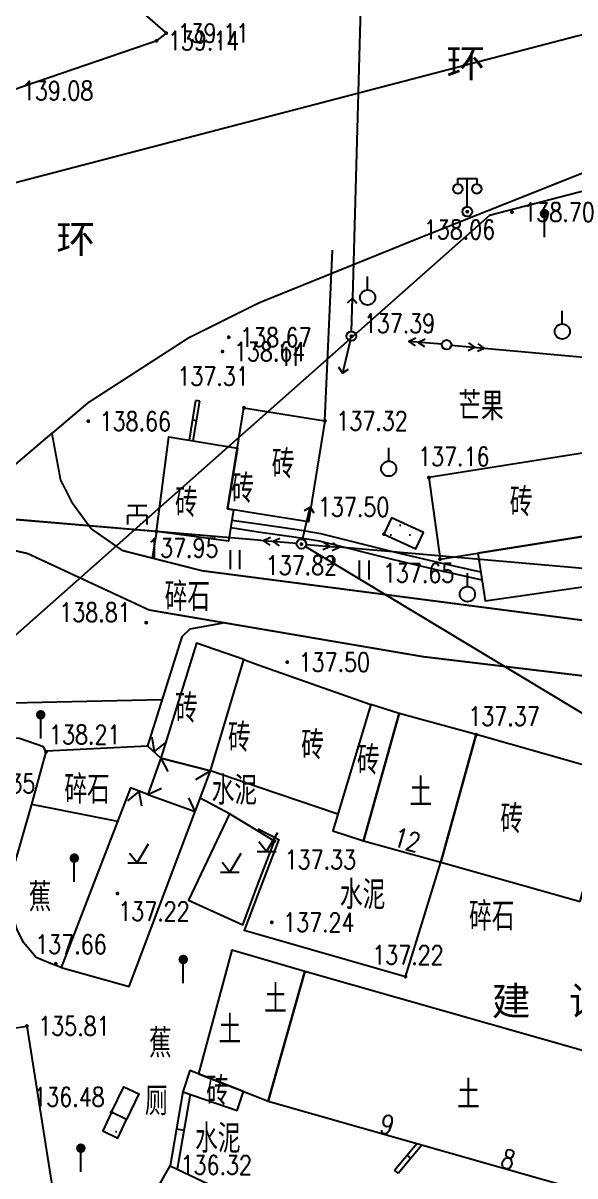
# Model space of a CAD drawing. Extents: x 529262 to 576451, y 2694391 to 2717535.
# Drawn here: x 563852.6 to 563881.7, y 2711374.7 to 2711435.6 of the extents above; entities that cross this region are included whole.
import ezdxf
from ezdxf.enums import TextEntityAlignment as Align
from ezdxf.xclip import XClip

# ---------------------------------------------------------------- set-up
doc = ezdxf.new("R2010")
doc.units = 0
doc.header["$XCLIPFRAME"] = 0
doc.linetypes.add('X2', pattern=[10, 8, -2])
for name, color, linetype in [('DLDW', 8, 'Continuous'), ('DLSS', 4, 'Continuous'), ('DMTZ', 8, 'Continuous'), ('GCD', 8, 'Continuous'), ('GXYZ', 8, 'Continuous'), ('JMD', 8, 'Continuous'), ('PP-COM', 7, 'Continuous'), ('RD-中线', 40, 'Continuous'), ('RD-红线', 7, 'Continuous'), ('ZBTZ', 8, 'Continuous'), ('ZJ', 7, 'Continuous')]:
    doc.layers.add(name, color=color, linetype=linetype)
doc.layers.add('SXSS', color=5, linetype='Continuous', lineweight=0)
doc.styles.add('HZ', font='rs.shx', dxfattribs={"width": 0.8, "bigfont": 'hztxt.shx'})
doc.styles.add('等线体', font='simhei.ttf')
doc.linetypes.add('10421', pattern='A,2,[150,AAA.SHX,S=0.5,R=0,X=0,Y=0.5],1e-11', length=2)
doc.linetypes.add('10422', pattern='A,0.75,[150,AAA.SHX,S=0.5,R=0,X=0,Y=0.5],1.5,[177,AAA.SHX,S=1,R=0,X=0,Y=0.4],0.75', length=3)
doc.linetypes.add('1161', pattern='A,0,[149,AAA.SHX,S=0.15,R=0,X=0,Y=0],-1.6', length=1.6)
doc.linetypes.add('445', pattern='A,8,-0.5,[147,AAA.SHX,S=1,R=0,X=0,Y=0],-1.5', length=10)
pattern_1 = [(0, (114.99765, 2.56804), (0.5, 0.5), [0, -1]), (0, (115.49765, 3.06804), (0.5, 0.5), [0, -1])]

# ---------------------------------------------------------------- blocks, each defined once
blk = doc.blocks.new('A$C19FD0107')
at = {"layer": 'RD-中线', "color": 8, "linetype": 'Continuous', "flags": 128}
blk.add_lwpolyline([(-6861.027, 17001.718), (-7060.418, 17045.406, 0.117908), (-7116.226, 17044.265), (-7165.183, 17031.493)], format="xyb", dxfattribs=at)
at = {"layer": 'RD-红线', "color": 8, "linetype": 'Continuous', "flags": 128}
blk.add_lwpolyline([(-6862.739, 16993.903), (-7062.124, 17037.591, 0.117895), (-7114.206, 17036.524), (-7120.778, 17034.81)], format="xyb", dxfattribs=at)
at = {"layer": 'RD-红线', "color": 8, "linetype": 'Continuous'}
blk.add_lwpolyline([(-7120.778, 17034.81), (-7174.942, 16986.91, 0.238845)], format="xyb", dxfattribs=at)
blk = doc.blocks.new('gc123')
at = {"color": 8}
for p, q in [((0, 0), (1.2, 2)), ((-1, 0), (1, 0)), ((0, 0), (-0.8, 1))]:
    blk.add_line(p, q, dxfattribs=at)
blk = doc.blocks.new('GC200')
at = {"linetype": 'Continuous', "const_width": 0.2, "flags": 128}
blk.add_lwpolyline([(-0.1, 0, 1), (0.1, 0, 1)], format="xyb", close=True, dxfattribs=at)
blk = doc.blocks.new('gc018')
for p, q in [((-1, 1), (1, 1)), ((-1, 0), (1, 0)), ((-1, -1), (-1, 0)), ((0, 0), (0, 1)), ((1, 0), (1, -1))]:
    blk.add_line(p, q)
blk = doc.blocks.new('gc037')
for p, q in [((0, 0), (-1.39, 0.8)), ((-1.39, -0.8), (0, 0))]:
    blk.add_line(p, q)
blk = doc.blocks.new('gc165')
at = {"color": 8}
blk.add_line((0, 0), (0, 2), dxfattribs=at)
at = {"color": 8, "const_width": 0.5}
blk.add_lwpolyline([(-0.25, 2.5, 1), (0.25, 2.5, 1)], format="xyb", close=True, dxfattribs=at)
blk = doc.blocks.new('gc097')
at = {"color": 8}
for p, q in [((-1, 2.9), (-1, 3.5)), ((-1, 3.5), (1, 3.5)), ((0, 0.5), (0, 3.5)), ((1, 3.5), (1, 2.9))]:
    blk.add_line(p, q, dxfattribs=at)
for centre in [(-1, 2.4), (1, 2.4), (0, 0)]:
    blk.add_circle(centre, 0.5, dxfattribs=at)
blk = doc.blocks.new('gc013b')
at = {"linetype": 'Continuous'}
blk.add_line((0.5, 0), (4, 0), dxfattribs=at)
at = {"linetype": 'Continuous', "flags": 128}
blk.add_lwpolyline([(3.5, 0.5), (4, 0), (3.5, -0.5)], dxfattribs=at)
blk = doc.blocks.new('gc170')
at = {"color": 8, "linetype": 'Continuous'}
blk.add_circle((0, 0), 0.5, dxfattribs=at)
blk = doc.blocks.new('gc013a')
at = {"linetype": 'Continuous'}
blk.add_line((0.5, 0), (4, 0), dxfattribs=at)
at = {"linetype": 'Continuous', "flags": 128}
for points in [[(2.31, -0.4), (3, 0), (2.31, 0.4)], [(3.31, -0.4), (4, 0), (3.31, 0.4)]]:
    blk.add_lwpolyline(points, dxfattribs=at)
blk = doc.blocks.new('gc121')
at = {"color": 8}
for p, q in [((-0.5, -1), (-0.5, 1)), ((0.5, -1), (0.5, 1))]:
    blk.add_line(p, q, dxfattribs=at)
blk = doc.blocks.new('gc125')
at = {"color": 8}
blk.add_line((0, 0.8), (0, 2.2), dxfattribs=at)
blk.add_circle((0, 0), 0.8, dxfattribs=at)

msp = doc.modelspace()

# ---------------------------------------------------------------- hatches: boundary and pattern name
at = {"layer": 'DLDW', "linetype": 'Continuous', "lineweight": -2}
h = msp.add_hatch(dxfattribs=at)
h.set_pattern_fill('1061', color=256, scale=0.5, style=0)
h.set_pattern_definition(pattern_1)
h.paths.add_polyline_path([(563871.635, 2711408.599), (563873.323, 2711407.817), (563873.725, 2711408.685), (563872.037, 2711409.467)])
h = msp.add_hatch(dxfattribs=at)
h.set_pattern_fill('1061', color=256, scale=0.5, style=0)
h.set_pattern_definition(pattern_1)
h.paths.add_polyline_path([(563871.635, 2711408.599), (563873.323, 2711407.817), (563873.725, 2711408.685), (563872.037, 2711409.467)])
h = msp.add_hatch(dxfattribs=at)
h.set_pattern_fill('1061', color=256, scale=0.5, style=0)
h.set_pattern_definition(pattern_1)
h.paths.add_polyline_path([(563857.253, 2711378.08), (563856.786, 2711377.103), (563857.58, 2711376.724), (563858.047, 2711377.701)])
h = msp.add_hatch(dxfattribs=at)
h.set_pattern_fill('1061', color=256, scale=0.5, style=0)
h.set_pattern_definition(pattern_1)
h.paths.add_polyline_path([(563857.253, 2711378.08), (563856.786, 2711377.103), (563857.58, 2711376.724), (563858.047, 2711377.701)])

# ---------------------------------------------------------------- linework, layer by layer
at = {"layer": 'DLDW', "linetype": 'Continuous', "lineweight": -2, "flags": 128}
for points, elevation in [([(563871.635, 2711408.599), (563873.323, 2711407.817), (563873.725, 2711408.685), (563872.037, 2711409.467)], 137.499), ([(563871.635, 2711408.599), (563873.323, 2711407.817), (563873.725, 2711408.685), (563872.037, 2711409.467)], 137.499), ([(563857.253, 2711378.08), (563857.896, 2711379.427), (563858.69, 2711379.048), (563858.047, 2711377.701)], 136.484), ([(563857.253, 2711378.08), (563857.896, 2711379.427), (563858.69, 2711379.048), (563858.047, 2711377.701)], 136.484), ([(563857.253, 2711378.08), (563856.786, 2711377.103), (563857.58, 2711376.724), (563858.047, 2711377.701)], 136.484), ([(563857.253, 2711378.08), (563856.786, 2711377.103), (563857.58, 2711376.724), (563858.047, 2711377.701)], 136.484)]:
    msp.add_lwpolyline(points, close=True, dxfattribs=dict(at, elevation=elevation))
at = {"layer": 'DLSS', "linetype": 'Continuous', "const_width": 0.1, "flags": 128}
msp.add_lwpolyline([(563851.923, 2711432.008), (563847.135, 2711430.658), (563846.038, 2711430.727), (563845.745, 2711431.547), (563845.625, 2711432.138), (563850.953, 2711443.857), (563851.353, 2711443.814), (563852.04, 2711443.231), (563854.867, 2711439.228), (563857.793, 2711437.097), (563860.145, 2711435.048), (563859.631, 2711434.646)], close=True, dxfattribs=at)
at = {"layer": 'DLSS', "linetype": 'X2', "lineweight": -2, "const_width": 0.1, "flags": 128}
for points in [[(563864.998, 2711406.283), (563886.722, 2711403.457), (563890.664, 2711403.801), (563893.53, 2711404.201), (563894.876, 2711404.861), (563901.928, 2711409.93), (563910.609, 2711418.405), (563912.475, 2711421.137), (563913.275, 2711423.335), (563913.608, 2711426.266), (563913.208, 2711428.398), (563912.275, 2711430.678), (563911.23, 2711432.36)], [(563864.998, 2711406.283), (563886.722, 2711403.457), (563890.664, 2711403.801), (563893.53, 2711404.201), (563894.876, 2711404.861), (563901.928, 2711409.93), (563910.609, 2711418.405), (563912.475, 2711421.137), (563913.275, 2711423.335), (563913.608, 2711426.266), (563913.208, 2711428.398), (563912.275, 2711430.678), (563911.23, 2711432.36)], [(563854.097, 2711413.939), (563854.557, 2711411.461), (563855.182, 2711410.234), (563856.178, 2711408.882), (563857.824, 2711407.736), (563862.023, 2711406.67), (563864.998, 2711406.283)], [(563854.097, 2711413.939), (563854.557, 2711411.461), (563855.182, 2711410.234), (563856.178, 2711408.882), (563857.824, 2711407.736), (563862.023, 2711406.67), (563864.998, 2711406.283)]]:
    msp.add_lwpolyline(points, dxfattribs=at)
at = {"layer": 'DLSS', "linetype": 'Continuous', "lineweight": -2, "const_width": 0.1, "flags": 128}
for points in [[(563911.23, 2711432.36), (563909.938, 2711432.403), (563902.718, 2711432.345), (563893.482, 2711431.37), (563887.949, 2711429.977), (563873.534, 2711424.246), (563865.048, 2711420.815)], [(563865.048, 2711420.815), (563861.329, 2711418.969), (563856.015, 2711415.54), (563854.101, 2711413.917)], [(563865.048, 2711420.815), (563861.329, 2711418.969), (563856.015, 2711415.54), (563854.101, 2711413.917)]]:
    msp.add_lwpolyline(points, dxfattribs=at)
at = {"layer": 'DLSS', "linetype": 'Continuous', "lineweight": -2, "const_width": 0.1, "elevation": 138.24, "flags": 128}
for points in [[(563842.88, 2711404.403), (563845.394, 2711405.751), (563848.155, 2711407.058), (563850.33, 2711407.831), (563851.462, 2711407.879), (563852.817, 2711407.578), (563859.233, 2711404.597), (563864.998, 2711403.616)], [(563842.88, 2711404.403), (563845.394, 2711405.751), (563848.155, 2711407.058), (563850.33, 2711407.831), (563851.462, 2711407.879), (563852.817, 2711407.578), (563859.233, 2711404.597), (563864.998, 2711403.616)], [(563864.998, 2711403.616), (563873.704, 2711402.133), (563887.347, 2711400.497), (563889.017, 2711399.764), (563890.484, 2711398.46), (563891.573, 2711396.359), (563891.82, 2711395.04), (563891.892, 2711393.659), (563891.892, 2711393.659)], [(563864.998, 2711403.616), (563873.704, 2711402.133), (563887.347, 2711400.497), (563889.017, 2711399.764), (563890.484, 2711398.46), (563891.573, 2711396.359), (563891.82, 2711395.04), (563891.892, 2711393.659), (563891.892, 2711393.659)]]:
    msp.add_lwpolyline(points, dxfattribs=at)
at = {"layer": 'DMTZ', "linetype": '10422', "lineweight": -2, "flags": 128}
for points in [[(563863.231, 2711403.916), (563861.383, 2711403.587), (563860.959, 2711403.179), (563859.14, 2711397.422), (563859.859, 2711396.78)], [(563863.231, 2711403.916), (563861.383, 2711403.587), (563860.959, 2711403.179), (563859.14, 2711397.422), (563859.859, 2711396.78)], [(563859.172, 2711394.855), (563858.258, 2711395.208), (563854.593, 2711385.733)], [(563859.172, 2711394.855), (563858.258, 2711395.208), (563854.593, 2711385.733)]]:
    msp.add_lwpolyline(points, dxfattribs=at)
at = {"layer": 'DMTZ', "linetype": '10421', "lineweight": -2, "flags": 128}
msp.add_lwpolyline([(563854.593, 2711385.733), (563853.939, 2711385.968), (563853.274, 2711386.252), (563852.602, 2711387.051), (563852.252, 2711387.766), (563851.897, 2711388.917), (563852.041, 2711390.854), (563853.028, 2711394.269), (563853.789, 2711397.113), (563853.648, 2711397.375), (563852.391, 2711397.814), (563850.998, 2711397.905), (563849.802, 2711397.239), (563848.363, 2711396.22)], dxfattribs=at)
msp.add_lwpolyline([(563854.593, 2711385.733), (563853.939, 2711385.968), (563853.274, 2711386.252), (563852.602, 2711387.051), (563852.252, 2711387.766), (563851.897, 2711388.917), (563852.041, 2711390.854), (563853.028, 2711394.269), (563853.789, 2711397.113), (563853.648, 2711397.375), (563852.391, 2711397.814), (563850.998, 2711397.905), (563849.802, 2711397.239), (563848.363, 2711396.22)], dxfattribs=at)
at = {"layer": 'DMTZ', "linetype": '10422', "lineweight": -2, "elevation": 137.215, "flags": 128}
for points in [[(563864.998, 2711387.469), (563864.258, 2711387.681), (563864.258, 2711387.681)], [(563864.998, 2711387.469), (563864.258, 2711387.681), (563864.258, 2711387.681)], [(563872.777, 2711385.241), (563864.998, 2711387.469)], [(563872.777, 2711385.241), (563864.998, 2711387.469)]]:
    msp.add_lwpolyline(points, dxfattribs=at)
at = {"layer": 'GXYZ', "linetype": 'Continuous', "lineweight": -2}
for p, q in [((563870.589, 2711443.585), (563869.968, 2711421.049)), ((563870.589, 2711443.585), (563869.968, 2711421.049)), ((563876.936, 2711418.42), (563939.722, 2711412.715)), ((563864.998, 2711408.276), (563785.232, 2711415.055)), ((563864.998, 2711408.276), (563836.051, 2711410.736)), ((563865.282, 2711408.251), (563864.998, 2711408.276)), ((563865.282, 2711408.251), (563864.998, 2711408.276)), ((563868.988, 2711407.05), (563892.587, 2711392.838)), ((563868.988, 2711407.05), (563892.587, 2711392.838))]:
    msp.add_line(p, q, dxfattribs=at)
at = {"layer": 'GXYZ', "linetype": 'Continuous'}
msp.add_line((563971.809, 2711399.028), (563869.267, 2711407.909), dxfattribs=at)
at = {"layer": 'JMD', "linetype": 'Continuous', "lineweight": -2}
for p, q in [((563861.903, 2711415.62, 138.511), (563861.706, 2711415.654, 138.511)), ((563861.903, 2711415.62, 138.511), (563861.706, 2711415.654, 138.511)), ((563861.732, 2711414.575, 137.307), (563861.535, 2711414.609, 137.307)), ((563861.732, 2711414.575, 137.307), (563861.535, 2711414.609, 137.307)), ((563859.859, 2711396.78), (563860.217, 2711396.065)), ((563859.859, 2711396.78), (563860.217, 2711396.065)), ((563862.477, 2711396.107, 137.694), (563861.677, 2711395.64)), ((563862.477, 2711396.107, 137.694), (563861.677, 2711395.64)), ((563859.172, 2711394.855), (563859.895, 2711395.198)), ((563859.172, 2711394.855), (563859.895, 2711395.198)), ((563861.666, 2711393.965), (563861.324, 2711394.688)), ((563861.666, 2711393.965), (563861.324, 2711394.688)), ((563860.674, 2711377.204, 136.331), (563861.068, 2711377.135, 136.331)), ((563860.674, 2711377.204, 136.331), (563861.068, 2711377.135, 136.331))]:
    msp.add_line(p, q, dxfattribs=at)
at = {"layer": 'JMD', "linetype": 'Continuous'}
for p, q in [((563873.055, 2711375.667, 136.416), (563872.863, 2711375.826, 136.416)), ((563873.055, 2711375.667, 136.416), (563872.863, 2711375.826, 136.416)), ((563872.394, 2711374.864, 136.364), (563872.201, 2711375.023, 136.364)), ((563872.394, 2711374.864, 136.364), (563872.201, 2711375.023, 136.364))]:
    msp.add_line(p, q, dxfattribs=at)
at = {"layer": 'JMD', "linetype": 'Continuous', "lineweight": -2, "flags": 128}
for points, elevation in [([(563861.364, 2711413.56), (563861.706, 2711415.654)], 137.307), ([(563861.364, 2711413.56), (563861.706, 2711415.654)], 137.307), ([(563861.562, 2711413.528), (563861.903, 2711415.622)], 137.307), ([(563861.562, 2711413.528), (563861.903, 2711415.622)], 137.307), ([(563864.998, 2711409.679), (563863.375, 2711409.944), (563864.244, 2711415.276), (563864.998, 2711415.153)], 137.307), ([(563864.998, 2711409.679), (563863.375, 2711409.944), (563864.244, 2711415.276), (563864.998, 2711415.153)], 137.307), ([(563864.998, 2711415.153), (563868.521, 2711414.579), (563867.652, 2711409.247), (563864.998, 2711409.679)], 137.307), ([(563864.998, 2711415.153), (563868.521, 2711414.579), (563867.652, 2711409.247), (563864.998, 2711409.679)], 137.307), ([(563864.998, 2711395.247), (563862.477, 2711396.107), (563864.236, 2711401.977), (563864.998, 2711401.708)], 137.5), ([(563864.998, 2711395.247), (563862.477, 2711396.107), (563864.236, 2711401.977), (563864.998, 2711401.708)], 137.5), ([(563864.998, 2711401.708), (563870.935, 2711399.612), (563869.192, 2711393.815), (563864.998, 2711395.247)], 137.5), ([(563864.998, 2711401.708), (563870.935, 2711399.612), (563869.192, 2711393.815), (563864.998, 2711395.247)], 137.5), ([(563864.998, 2711386.231), (563863.595, 2711386.642), (563861.838, 2711380.112), (563864.998, 2711378.877)], 136.821), ([(563864.998, 2711386.231), (563863.595, 2711386.642), (563861.838, 2711380.112), (563864.998, 2711378.877)], 136.821), ([(563864.998, 2711378.877), (563865.52, 2711378.673), (563867.465, 2711385.507), (563864.998, 2711386.231)], 136.821), ([(563864.998, 2711378.877), (563865.52, 2711378.673), (563867.465, 2711385.507), (563864.998, 2711386.231)], 136.821)]:
    msp.add_lwpolyline(points, dxfattribs=dict(at, elevation=elevation))
for points, elevation in [([(563863.698, 2711409.891), (563863.429, 2711408.239), (563859.617, 2711408.742), (563860.283, 2711413.736), (563863.897, 2711413.147), (563863.375, 2711409.944)], 137.307), ([(563863.698, 2711409.891), (563863.429, 2711408.239), (563859.617, 2711408.742), (563860.283, 2711413.736), (563863.897, 2711413.147), (563863.375, 2711409.944)], 137.307), ([(563876.587, 2711407.597), (563876.989, 2711405.087), (563888.408, 2711406.721), (563887.43, 2711413.626), (563884.772, 2711413.294), (563885.452, 2711409.002)], 137.524), ([(563876.587, 2711407.597), (563876.989, 2711405.087), (563888.408, 2711406.721), (563887.43, 2711413.626), (563884.772, 2711413.294), (563885.452, 2711409.002)], 137.524), ([(563884.772, 2711413.294), (563874.008, 2711411.588), (563874.597, 2711407.281), (563885.452, 2711409.002)], 137.884), ([(563884.772, 2711413.294), (563874.008, 2711411.588), (563874.597, 2711407.281), (563885.452, 2711409.002)], 137.884), ([(563864.236, 2711401.977), (563861.731, 2711402.851), (563859.859, 2711396.78), (563862.477, 2711396.107)], 137.5), ([(563864.236, 2711401.977), (563861.731, 2711402.851), (563859.859, 2711396.78), (563862.477, 2711396.107)], 137.5), ([(563872.439, 2711399.127), (563870.935, 2711399.612), (563868.927, 2711392.934), (563870.556, 2711392.42)], 137.521), ([(563872.439, 2711399.127), (563870.935, 2711399.612), (563868.927, 2711392.934), (563870.556, 2711392.42)], 137.521), ([(563876.502, 2711398.016), (563872.439, 2711399.127), (563870.556, 2711392.42), (563874.647, 2711391.281)], 137.372), ([(563876.502, 2711398.016), (563872.439, 2711399.127), (563870.556, 2711392.42), (563874.647, 2711391.281)], 137.372), ([(563881.993, 2711389.208), (563883.809, 2711395.95), (563876.502, 2711398.016), (563874.647, 2711391.281)], 139.016), ([(563881.993, 2711389.208), (563883.809, 2711395.95), (563876.502, 2711398.016), (563874.647, 2711391.281)], 139.016), ([(563859.859, 2711396.78), (563859.172, 2711394.855), (563861.666, 2711393.965), (563862.477, 2711396.107)], 137.887), ([(563859.859, 2711396.78), (563859.172, 2711394.855), (563861.666, 2711393.965), (563862.477, 2711396.107)], 137.887)]:
    msp.add_lwpolyline(points, close=True, dxfattribs=dict(at, elevation=elevation))
at = {"layer": 'JMD', "linetype": '445', "lineweight": -2, "elevation": 137.385, "flags": 128}
for points in [[(563864.998, 2711392.914), (563863.476, 2711393.833), (563861.318, 2711389.279), (563864.174, 2711387.986), (563864.998, 2711390.161)], [(563864.998, 2711392.914), (563863.476, 2711393.833), (563861.318, 2711389.279), (563864.174, 2711387.986), (563864.998, 2711390.161)], [(563864.998, 2711390.161), (563865.847, 2711392.402), (563864.998, 2711392.914)], [(563864.998, 2711390.161), (563865.847, 2711392.402), (563864.998, 2711392.914)]]:
    msp.add_lwpolyline(points, dxfattribs=at)
at = {"layer": 'JMD', "linetype": 'Continuous', "flags": 128}
for points, elevation in [([(563887.353, 2711372.46), (563889.531, 2711379.228), (563867.465, 2711385.507), (563865.52, 2711378.673)], 136.847), ([(563887.353, 2711372.46), (563889.531, 2711379.228), (563867.465, 2711385.507), (563865.52, 2711378.673)], 136.847), ([(563852.776, 2711382.634), (563854.35, 2711372.712), (563849.22, 2711372.062), (563847.671, 2711381.88)], 136.531), ([(563852.776, 2711382.634), (563854.35, 2711372.712), (563849.22, 2711372.062), (563847.671, 2711381.88)], 136.531)]:
    msp.add_lwpolyline(points, close=True, dxfattribs=dict(at, elevation=elevation))
at = {"layer": 'JMD', "linetype": 'Continuous', "lineweight": -2, "flags": 128}
msp.add_lwpolyline([(563864.222, 2711379.178), (563861.38, 2711380.292), (563861.013, 2711379.156), (563863.875, 2711378.184)], close=True, dxfattribs=at)
msp.add_lwpolyline([(563864.222, 2711379.178), (563861.38, 2711380.292), (563861.013, 2711379.156), (563863.875, 2711378.184)], close=True, dxfattribs=at)
at = {"layer": 'JMD', "linetype": 'Continuous', "flags": 128}
for points, elevation in [([(563861.013, 2711379.156), (563860.336, 2711375.251)], 136.331), ([(563861.013, 2711379.156), (563860.336, 2711375.251)], 136.331), ([(563861.396, 2711379.026), (563860.711, 2711375.074)], 136.331), ([(563861.396, 2711379.026), (563860.711, 2711375.074)], 136.331), ([(563872.201, 2711375.023), (563873.368, 2711376.439)], 136.416), ([(563872.201, 2711375.023), (563873.368, 2711376.439)], 136.416), ([(563872.394, 2711374.864), (563873.631, 2711376.366)], 136.416), ([(563872.394, 2711374.864), (563873.631, 2711376.366)], 136.416)]:
    msp.add_lwpolyline(points, dxfattribs=dict(at, elevation=elevation))
msp.add_lwpolyline([(563860.614, 2711366.824), (563856.792, 2711369.015), (563860.336, 2711375.251), (563864.508, 2711373.282)], close=True, dxfattribs=at)
msp.add_lwpolyline([(563860.614, 2711366.824), (563856.792, 2711369.015), (563860.336, 2711375.251), (563864.508, 2711373.282)], close=True, dxfattribs=at)
at = {"layer": 'SXSS', "color": 8, "linetype": 'Continuous', "lineweight": -2, "flags": 128}
for points in [[(563864.998, 2711409.119), (563863.598, 2711409.322)], [(563864.998, 2711408.714), (563863.541, 2711408.926)], [(563876.746, 2711406.601), (563874.636, 2711407.069), (563872.248, 2711407.637), (563868.305, 2711408.626), (563867.056, 2711408.82), (563864.998, 2711409.119)], [(563876.814, 2711406.176), (563874.547, 2711406.679), (563872.153, 2711407.249), (563868.225, 2711408.234), (563866.996, 2711408.424), (563864.998, 2711408.714)]]:
    msp.add_lwpolyline(points, dxfattribs=at)
at = {"layer": 'ZBTZ', "linetype": '1161', "lineweight": -2, "flags": 128}
for points in [[(563868.521, 2711414.579), (563868.922, 2711423.586)], [(563861.935, 2711394.675), (563863.485, 2711393.854)], [(563861.935, 2711394.675), (563863.485, 2711393.854)], [(563854.593, 2711385.733), (563858.176, 2711384.727), (563861.666, 2711393.965)], [(563854.593, 2711385.733), (563858.176, 2711384.727), (563861.666, 2711393.965)], [(563864.998, 2711393.053), (563866.076, 2711392.482), (563864.998, 2711389.635)], [(563864.998, 2711393.053), (563866.076, 2711392.482), (563864.998, 2711389.635)], [(563864.998, 2711389.635), (563864.258, 2711387.681)], [(563864.998, 2711389.635), (563864.258, 2711387.681)]]:
    msp.add_lwpolyline(points, dxfattribs=at)
at = {"layer": 'ZBTZ', "linetype": '1161', "flags": 128}
for points in [[(563854.097, 2711413.939), (563842.88, 2711404.403)], [(563854.097, 2711413.939), (563842.88, 2711404.403)], [(563839.682, 2711399.53), (563848.817, 2711399.625), (563859.912, 2711399.866)], [(563839.682, 2711399.53), (563848.817, 2711399.625), (563859.912, 2711399.866)], [(563853.809, 2711397.159), (563859.14, 2711397.422)], [(563853.809, 2711397.159), (563859.14, 2711397.422)], [(563857.572, 2711393.435), (563853.045, 2711394.332)], [(563857.572, 2711393.435), (563853.045, 2711394.332)]]:
    msp.add_lwpolyline(points, dxfattribs=at)
at = {"layer": 'ZBTZ', "linetype": '1161', "elevation": 137.948, "flags": 128}
msp.add_lwpolyline([(563859.617, 2711408.742), (563859.398, 2711407.336)], dxfattribs=at)
msp.add_lwpolyline([(563859.617, 2711408.742), (563859.398, 2711407.336)], dxfattribs=at)
at = {"layer": 'ZBTZ', "linetype": '1161', "lineweight": -2, "elevation": 137.215, "flags": 128}
msp.add_lwpolyline([(563872.777, 2711385.241), (563874.647, 2711391.281)], dxfattribs=at)
msp.add_lwpolyline([(563872.777, 2711385.241), (563874.647, 2711391.281)], dxfattribs=at)

# ---------------------------------------------------------------- block references
at = {"layer": 'DLDW', "linetype": 'Continuous', "lineweight": -2, "xscale": 0.5, "yscale": 0.5}
for name, p in [('gc097', (563876.038, 2711425.623, 138.056)), ('gc097', (563876.038, 2711425.623, 138.056)), ('gc018', (563858.605, 2711409.607)), ('gc018', (563858.605, 2711409.607))]:
    msp.add_blockref(name, p, dxfattribs=at)
at = {"layer": 'DLSS', "linetype": 'Continuous', "xscale": 0.4999999998997509, "yscale": 0.4999999998997509, "zscale": 0.4999999998997509}
for p, rotation in [((563859.499, 2711397.101, 138.207), 249.2394306616585), ((563859.499, 2711397.101, 138.207), 249.2394306616585), ((563858.715, 2711395.032, 138.04), 69.23943066165847), ((563858.715, 2711395.032, 138.04), 69.23943066165847)]:
    msp.add_blockref('gc037', p, dxfattribs=dict(at, rotation=rotation))
at = {"layer": 'GCD', "linetype": 'Continuous'}
ref = msp.add_blockref('GC200', (563860.138, 2711435.046, 139.114), dxfattribs=dict(at, xscale=0.5, yscale=0.5, zscale=0.5))
ref.add_attrib('height', '139.11', dxfattribs={"linetype": 'Continuous', "height": 1, "style": 'HZ', "width": 0.8}).set_placement((563860.738, 2711435.046, 139.114), align=Align.MIDDLE_LEFT)
ref = msp.add_blockref('GC200', (563859.624, 2711434.644, 139.143), dxfattribs=dict(at, xscale=0.5, yscale=0.5, zscale=0.5))
ref.add_attrib('height', '139.14', dxfattribs={"linetype": 'Continuous', "height": 1, "style": 'HZ', "width": 0.8}).set_placement((563860.224, 2711434.644, 139.143), align=Align.MIDDLE_LEFT)
ref = msp.add_blockref('GC200', (563851.916, 2711432.006, 139.081), dxfattribs=dict(at, xscale=0.5, yscale=0.5, zscale=0.5))
ref.add_attrib('height', '139.08', dxfattribs={"linetype": 'Continuous', "height": 1, "style": 'HZ', "width": 0.8}).set_placement((563852.516, 2711432.006, 139.081), align=Align.MIDDLE_LEFT)
at = {"layer": 'GCD', "linetype": 'Continuous', "lineweight": -2}
ref = msp.add_blockref('GC200', (563876.038, 2711425.623, 138.056), dxfattribs=dict(at, xscale=0.5, yscale=0.5, zscale=0.5))
ref.add_attrib('height', '138.06', dxfattribs={"linetype": 'Continuous', "height": 1, "style": 'HZ', "width": 0.8}).set_placement((563873.739, 2711424.68, 138.056), align=Align.MIDDLE_LEFT)
ref = msp.add_blockref('GC200', (563876.038, 2711425.623, 138.056), dxfattribs=dict(at, xscale=0.5, yscale=0.5, zscale=0.5))
ref.add_attrib('height', '138.06', dxfattribs={"linetype": 'Continuous', "lineweight": -2, "height": 1, "style": 'HZ', "width": 0.8}).set_placement((563873.739, 2711424.68, 138.056), align=Align.MIDDLE_LEFT)
at = {"layer": 'GCD', "linetype": 'Continuous'}
ref = msp.add_blockref('GC200', (563878.397, 2711425.597, 138.697), dxfattribs=dict(at, xscale=0.5, yscale=0.5, zscale=0.5))
ref.add_attrib('height', '138.70', dxfattribs={"linetype": 'Continuous', "height": 1, "style": 'HZ', "width": 0.8}).set_placement((563878.997, 2711425.597, 138.697), align=Align.MIDDLE_LEFT)
at = {"layer": 'GCD', "linetype": 'Continuous', "lineweight": -2}
ref = msp.add_blockref('GC200', (563869.913, 2711419.05, 137.389), dxfattribs=dict(at, xscale=0.5, yscale=0.5, zscale=0.5))
ref.add_attrib('height', '137.39', dxfattribs={"linetype": 'Continuous', "height": 1, "style": 'HZ', "width": 0.8}).set_placement((563870.572, 2711419.722, 137.389), align=Align.MIDDLE_LEFT)
ref = msp.add_blockref('GC200', (563869.913, 2711419.05, 137.389), dxfattribs=dict(at, xscale=0.5, yscale=0.5, zscale=0.5))
ref.add_attrib('height', '137.39', dxfattribs={"linetype": 'Continuous', "lineweight": -2, "height": 1, "style": 'HZ', "width": 0.8}).set_placement((563870.572, 2711419.722, 137.389), align=Align.MIDDLE_LEFT)
at = {"layer": 'GCD', "linetype": 'Continuous'}
ref = msp.add_blockref('GC200', (563863.438, 2711418.994, 138.667), dxfattribs=dict(at, xscale=0.5, yscale=0.5, zscale=0.5))
ref.add_attrib('height', '138.67', dxfattribs={"linetype": 'Continuous', "height": 1, "style": 'HZ', "width": 0.8}).set_placement((563864.038, 2711418.994, 138.667), align=Align.MIDDLE_LEFT)
ref = msp.add_blockref('GC200', (563863.11, 2711418.24, 138.638), dxfattribs=dict(at, xscale=0.5, yscale=0.5, zscale=0.5))
ref.add_attrib('height', '138.64', dxfattribs={"linetype": 'Continuous', "height": 1, "style": 'HZ', "width": 0.8}).set_placement((563863.71, 2711418.24, 138.638), align=Align.MIDDLE_LEFT)
at = {"layer": 'GCD', "linetype": 'Continuous', "lineweight": -2}
ref = msp.add_blockref('GC200', (563864.244, 2711415.276, 137.307), dxfattribs=dict(at, xscale=0.5, yscale=0.5, zscale=0.5))
ref.add_attrib('height', '137.31', dxfattribs={"linetype": 'Continuous', "height": 1, "style": 'HZ', "width": 0.8}).set_placement((563860.726, 2711416.941, 137.307), align=Align.MIDDLE_LEFT)
ref = msp.add_blockref('GC200', (563864.244, 2711415.276, 137.307), dxfattribs=dict(at, xscale=0.5, yscale=0.5, zscale=0.5))
ref.add_attrib('height', '137.31', dxfattribs={"linetype": 'Continuous', "lineweight": -2, "height": 1, "style": 'HZ', "width": 0.8}).set_placement((563860.726, 2711416.941, 137.307), align=Align.MIDDLE_LEFT)
at = {"layer": 'GCD', "linetype": 'Continuous'}
ref = msp.add_blockref('GC200', (563856.019, 2711414.56, 138.662), dxfattribs=dict(at, xscale=0.5, yscale=0.5, zscale=0.5))
ref.add_attrib('height', '138.66', dxfattribs={"linetype": 'Continuous', "height": 1, "style": 'HZ', "width": 0.8}).set_placement((563856.619, 2711414.56, 138.662), align=Align.MIDDLE_LEFT)
at = {"layer": 'GCD', "linetype": 'Continuous', "lineweight": -2}
ref = msp.add_blockref('GC200', (563868.521, 2711414.579, 137.322), dxfattribs=dict(at, xscale=0.5, yscale=0.5, zscale=0.5))
ref.add_attrib('height', '137.32', dxfattribs={"linetype": 'Continuous', "height": 1, "style": 'HZ', "width": 0.8}).set_placement((563869.121, 2711414.579, 137.322), align=Align.MIDDLE_LEFT)
ref = msp.add_blockref('GC200', (563868.521, 2711414.579, 137.322), dxfattribs=dict(at, xscale=0.5, yscale=0.5, zscale=0.5))
ref.add_attrib('height', '137.32', dxfattribs={"linetype": 'Continuous', "lineweight": -2, "height": 1, "style": 'HZ', "width": 0.8}).set_placement((563869.121, 2711414.579, 137.322), align=Align.MIDDLE_LEFT)
ref = msp.add_blockref('GC200', (563874.007, 2711411.587, 137.162), dxfattribs=dict(at, xscale=0.5, yscale=0.5, zscale=0.5))
ref.add_attrib('height', '137.16', dxfattribs={"linetype": 'Continuous', "height": 1, "style": 'HZ', "width": 0.8}).set_placement((563873.439, 2711412.699, 137.162), align=Align.MIDDLE_LEFT)
ref = msp.add_blockref('GC200', (563874.007, 2711411.587, 137.162), dxfattribs=dict(at, xscale=0.5, yscale=0.5, zscale=0.5))
ref.add_attrib('height', '137.16', dxfattribs={"linetype": 'Continuous', "lineweight": -2, "height": 1, "style": 'HZ', "width": 0.8}).set_placement((563873.439, 2711412.699, 137.162), align=Align.MIDDLE_LEFT)
ref = msp.add_blockref('GC200', (563871.635, 2711408.599, 137.499), dxfattribs=dict(at, xscale=0.5, yscale=0.5, zscale=0.5))
ref.add_attrib('height', '137.50', dxfattribs={"linetype": 'Continuous', "height": 1, "style": 'HZ', "width": 0.8}).set_placement((563868.15, 2711410.031, 137.499), align=Align.MIDDLE_LEFT)
ref = msp.add_blockref('GC200', (563871.635, 2711408.599, 137.499), dxfattribs=dict(at, xscale=0.5, yscale=0.5, zscale=0.5))
ref.add_attrib('height', '137.50', dxfattribs={"linetype": 'Continuous', "lineweight": -2, "height": 1, "style": 'HZ', "width": 0.8}).set_placement((563868.15, 2711410.031, 137.499), align=Align.MIDDLE_LEFT)
ref = msp.add_blockref('GC200', (563859.617, 2711408.742, 137.948), dxfattribs=dict(at, xscale=0.5, yscale=0.5, zscale=0.5))
ref.add_attrib('height', '137.95', dxfattribs={"linetype": 'Continuous', "height": 1, "style": 'HZ', "width": 0.8}).set_placement((563859.126, 2711407.875, 137.948), align=Align.MIDDLE_LEFT)
ref = msp.add_blockref('GC200', (563859.617, 2711408.742, 137.948), dxfattribs=dict(at, xscale=0.5, yscale=0.5, zscale=0.5))
ref.add_attrib('height', '137.95', dxfattribs={"linetype": 'Continuous', "lineweight": -2, "height": 1, "style": 'HZ', "width": 0.8}).set_placement((563859.126, 2711407.875, 137.948), align=Align.MIDDLE_LEFT)
ref = msp.add_blockref('GC200', (563867.279, 2711408.073, 137.823), dxfattribs=dict(at, xscale=0.5, yscale=0.5, zscale=0.5))
ref.add_attrib('height', '137.82', dxfattribs={"linetype": 'Continuous', "height": 1, "style": 'HZ', "width": 0.8}).set_placement((563865.392, 2711406.957, 137.823), align=Align.MIDDLE_LEFT)
ref = msp.add_blockref('GC200', (563867.279, 2711408.073, 137.823), dxfattribs=dict(at, xscale=0.5, yscale=0.5, zscale=0.5))
ref.add_attrib('height', '137.82', dxfattribs={"linetype": 'Continuous', "lineweight": -2, "height": 1, "style": 'HZ', "width": 0.8}).set_placement((563865.392, 2711406.957, 137.823), align=Align.MIDDLE_LEFT)
ref = msp.add_blockref('GC200', (563874.597, 2711407.281, 137.652), dxfattribs=dict(at, xscale=0.5, yscale=0.5, zscale=0.5))
ref.add_attrib('height', '137.65', dxfattribs={"linetype": 'Continuous', "height": 1, "style": 'HZ', "width": 0.8}).set_placement((563871.578, 2711406.548, 137.652), align=Align.MIDDLE_LEFT)
ref = msp.add_blockref('GC200', (563874.597, 2711407.281, 137.652), dxfattribs=dict(at, xscale=0.5, yscale=0.5, zscale=0.5))
ref.add_attrib('height', '137.65', dxfattribs={"linetype": 'Continuous', "lineweight": -2, "height": 1, "style": 'HZ', "width": 0.8}).set_placement((563871.578, 2711406.548, 137.652), align=Align.MIDDLE_LEFT)
ref = msp.add_blockref('GC200', (563859.077, 2711403.93, 138.806), dxfattribs=dict(at, xscale=0.5, yscale=0.5, zscale=0.5))
ref.add_attrib('height', '138.81', dxfattribs={"linetype": 'Continuous', "height": 1, "style": 'HZ', "width": 0.8}).set_placement((563854.489, 2711404.474, 138.806), align=Align.MIDDLE_LEFT)
ref = msp.add_blockref('GC200', (563859.077, 2711403.93, 138.806), dxfattribs=dict(at, xscale=0.5, yscale=0.5, zscale=0.5))
ref.add_attrib('height', '138.81', dxfattribs={"linetype": 'Continuous', "lineweight": -2, "height": 1, "style": 'HZ', "width": 0.8}).set_placement((563854.489, 2711404.474, 138.806), align=Align.MIDDLE_LEFT)
ref = msp.add_blockref('GC200', (563866.529, 2711401.843, 137.5), dxfattribs=dict(at, xscale=0.5, yscale=0.5, zscale=0.5))
ref.add_attrib('height', '137.50', dxfattribs={"linetype": 'Continuous', "height": 1, "style": 'HZ', "width": 0.8}).set_placement((563867.129, 2711401.843, 137.5), align=Align.MIDDLE_LEFT)
ref = msp.add_blockref('GC200', (563866.529, 2711401.843, 137.5), dxfattribs=dict(at, xscale=0.5, yscale=0.5, zscale=0.5))
ref.add_attrib('height', '137.50', dxfattribs={"linetype": 'Continuous', "lineweight": -2, "height": 1, "style": 'HZ', "width": 0.8}).set_placement((563867.129, 2711401.843, 137.5), align=Align.MIDDLE_LEFT)
ref = msp.add_blockref('GC200', (563876.502, 2711398.016, 137.372), dxfattribs=dict(at, xscale=0.5, yscale=0.5, zscale=0.5))
ref.add_attrib('height', '137.37', dxfattribs={"linetype": 'Continuous', "height": 1, "style": 'HZ', "width": 0.8}).set_placement((563876.091, 2711398.986, 137.372), align=Align.MIDDLE_LEFT)
ref = msp.add_blockref('GC200', (563876.502, 2711398.016, 137.372), dxfattribs=dict(at, xscale=0.5, yscale=0.5, zscale=0.5))
ref.add_attrib('height', '137.37', dxfattribs={"linetype": 'Continuous', "lineweight": -2, "height": 1, "style": 'HZ', "width": 0.8}).set_placement((563876.091, 2711398.986, 137.372), align=Align.MIDDLE_LEFT)
ref = msp.add_blockref('GC200', (563853.789, 2711397.113, 138.21), dxfattribs=dict(at, xscale=0.5, yscale=0.5, zscale=0.5))
ref.add_attrib('height', '138.21', dxfattribs={"linetype": 'Continuous', "height": 1, "style": 'HZ', "width": 0.8}).set_placement((563853.949, 2711398.019, 138.21), align=Align.MIDDLE_LEFT)
ref = msp.add_blockref('GC200', (563853.789, 2711397.113, 138.21), dxfattribs=dict(at, xscale=0.5, yscale=0.5, zscale=0.5))
ref.add_attrib('height', '138.21', dxfattribs={"linetype": 'Continuous', "lineweight": -2, "height": 1, "style": 'HZ', "width": 0.8}).set_placement((563853.949, 2711398.019, 138.21), align=Align.MIDDLE_LEFT)
at = {"layer": 'GCD', "linetype": 'Continuous'}
ref = msp.add_blockref('GC200', (563849.218, 2711395.778, 135.35), dxfattribs=dict(at, xscale=0.5, yscale=0.5, zscale=0.5))
ref.add_attrib('height', '135.35', dxfattribs={"linetype": 'Continuous', "height": 1, "style": 'HZ', "width": 0.8}).set_placement((563849.449, 2711395.433, 135.35), align=Align.MIDDLE_LEFT)
ref = msp.add_blockref('GC200', (563849.218, 2711395.778, 135.35), dxfattribs=dict(at, xscale=0.5, yscale=0.5, zscale=0.5))
ref.add_attrib('height', '135.35', dxfattribs={"linetype": 'Continuous', "height": 1, "style": 'HZ', "width": 0.8}).set_placement((563849.449, 2711395.433, 135.35), align=Align.MIDDLE_LEFT)
at = {"layer": 'GCD', "linetype": 'Continuous', "lineweight": -2}
ref = msp.add_blockref('GC200', (563865.847, 2711392.402, 137.332), dxfattribs=dict(at, xscale=0.5, yscale=0.5, zscale=0.5))
ref.add_attrib('height', '137.33', dxfattribs={"linetype": 'Continuous', "height": 1, "style": 'HZ', "width": 0.8}).set_placement((563866.387, 2711391.42, 137.332), align=Align.MIDDLE_LEFT)
ref = msp.add_blockref('GC200', (563865.847, 2711392.402, 137.332), dxfattribs=dict(at, xscale=0.5, yscale=0.5, zscale=0.5))
ref.add_attrib('height', '137.33', dxfattribs={"linetype": 'Continuous', "lineweight": -2, "height": 1, "style": 'HZ', "width": 0.8}).set_placement((563866.387, 2711391.42, 137.332), align=Align.MIDDLE_LEFT)
ref = msp.add_blockref('GC200', (563857.56, 2711389.634, 137.217), dxfattribs=dict(at, xscale=0.5, yscale=0.5, zscale=0.5))
ref.add_attrib('height', '137.22', dxfattribs={"linetype": 'Continuous', "height": 1, "style": 'HZ', "width": 0.8}).set_placement((563857.601, 2711388.686, 137.217), align=Align.MIDDLE_LEFT)
ref = msp.add_blockref('GC200', (563857.56, 2711389.634, 137.217), dxfattribs=dict(at, xscale=0.5, yscale=0.5, zscale=0.5))
ref.add_attrib('height', '137.22', dxfattribs={"linetype": 'Continuous', "lineweight": -2, "height": 1, "style": 'HZ', "width": 0.8}).set_placement((563857.601, 2711388.686, 137.217), align=Align.MIDDLE_LEFT)
ref = msp.add_blockref('GC200', (563865.711, 2711388.108, 137.239), dxfattribs=dict(at, xscale=0.5, yscale=0.5, zscale=0.5))
ref.add_attrib('height', '137.24', dxfattribs={"linetype": 'Continuous', "height": 1, "style": 'HZ', "width": 0.8}).set_placement((563866.311, 2711388.108, 137.239), align=Align.MIDDLE_LEFT)
ref = msp.add_blockref('GC200', (563865.711, 2711388.108, 137.239), dxfattribs=dict(at, xscale=0.5, yscale=0.5, zscale=0.5))
ref.add_attrib('height', '137.24', dxfattribs={"linetype": 'Continuous', "lineweight": -2, "height": 1, "style": 'HZ', "width": 0.8}).set_placement((563866.311, 2711388.108, 137.239), align=Align.MIDDLE_LEFT)
ref = msp.add_blockref('GC200', (563854.301, 2711385.919, 137.656), dxfattribs=dict(at, xscale=0.5, yscale=0.5, zscale=0.5))
ref.add_attrib('height', '137.66', dxfattribs={"linetype": 'Continuous', "height": 1, "style": 'HZ', "width": 0.8}).set_placement((563853.217, 2711386.95, 137.656), align=Align.MIDDLE_LEFT)
ref = msp.add_blockref('GC200', (563854.301, 2711385.919, 137.656), dxfattribs=dict(at, xscale=0.5, yscale=0.5, zscale=0.5))
ref.add_attrib('height', '137.66', dxfattribs={"linetype": 'Continuous', "lineweight": -2, "height": 1, "style": 'HZ', "width": 0.8}).set_placement((563853.217, 2711386.95, 137.656), align=Align.MIDDLE_LEFT)
ref = msp.add_blockref('GC200', (563872.777, 2711385.241, 137.215), dxfattribs=dict(at, xscale=0.5, yscale=0.5, zscale=0.5))
ref.add_attrib('height', '137.22', dxfattribs={"linetype": 'Continuous', "height": 1, "style": 'HZ', "width": 0.8}).set_placement((563871.015, 2711386.38, 137.215), align=Align.MIDDLE_LEFT)
ref = msp.add_blockref('GC200', (563872.777, 2711385.241, 137.215), dxfattribs=dict(at, xscale=0.5, yscale=0.5, zscale=0.5))
ref.add_attrib('height', '137.22', dxfattribs={"linetype": 'Continuous', "lineweight": -2, "height": 1, "style": 'HZ', "width": 0.8}).set_placement((563871.015, 2711386.38, 137.215), align=Align.MIDDLE_LEFT)
ref = msp.add_blockref('GC200', (563852.776, 2711382.634, 135.809), dxfattribs=dict(at, xscale=0.5, yscale=0.5, zscale=0.5))
ref.add_attrib('height', '135.81', dxfattribs={"linetype": 'Continuous', "height": 1, "style": 'HZ', "width": 0.8}).set_placement((563853.376, 2711382.634, 135.809), align=Align.MIDDLE_LEFT)
ref = msp.add_blockref('GC200', (563852.776, 2711382.634, 135.809), dxfattribs=dict(at, xscale=0.5, yscale=0.5, zscale=0.5))
ref.add_attrib('height', '135.81', dxfattribs={"linetype": 'Continuous', "lineweight": -2, "height": 1, "style": 'HZ', "width": 0.8}).set_placement((563853.376, 2711382.634, 135.809), align=Align.MIDDLE_LEFT)
at = {"layer": 'GCD', "linetype": 'Continuous'}
ref = msp.add_blockref('GC200', (563857.253, 2711378.08, 136.484), dxfattribs=dict(at, xscale=0.5, yscale=0.5, zscale=0.5))
ref.add_attrib('height', '136.48', dxfattribs={"linetype": 'Continuous', "height": 1, "style": 'HZ', "width": 0.8}).set_placement((563853.115, 2711378.896, 136.484), align=Align.MIDDLE_LEFT)
ref = msp.add_blockref('GC200', (563857.253, 2711378.08, 136.484), dxfattribs=dict(at, xscale=0.5, yscale=0.5, zscale=0.5))
ref.add_attrib('height', '136.48', dxfattribs={"linetype": 'Continuous', "height": 1, "style": 'HZ', "width": 0.8}).set_placement((563853.115, 2711378.896, 136.484), align=Align.MIDDLE_LEFT)
ref = msp.add_blockref('GC200', (563864.508, 2711373.282, 136.321), dxfattribs=dict(at, xscale=0.5, yscale=0.5, zscale=0.5))
ref.add_attrib('height', '136.32', dxfattribs={"linetype": 'Continuous', "height": 1, "style": 'HZ', "width": 0.8}).set_placement((563860.893, 2711375.297, 136.321), align=Align.MIDDLE_LEFT)
ref = msp.add_blockref('GC200', (563864.508, 2711373.282, 136.321), dxfattribs=dict(at, xscale=0.5, yscale=0.5, zscale=0.5))
ref.add_attrib('height', '136.32', dxfattribs={"linetype": 'Continuous', "height": 1, "style": 'HZ', "width": 0.8}).set_placement((563860.893, 2711375.297, 136.321), align=Align.MIDDLE_LEFT)
at = {"layer": 'GXYZ', "linetype": 'Continuous', "lineweight": -2}
for name, p, xscale, yscale, rotation in [('gc013b', (563869.913, 2711419.05), 0.4999999997768731, 0.4999999997768731, 88.42192569673372), ('gc013b', (563869.913, 2711419.05), 0.4999999997768731, 0.4999999997768731, 88.42192569673372), ('gc013b', (563869.913, 2711419.05), 0.4999999999768696, 0.4999999999768696, 256.4762142521741), ('gc013b', (563869.913, 2711419.05), 0.4999999999768696, 0.4999999999768696, 256.4762142521741), ('gc013a', (563874.945, 2711418.601), 0.4999999999495331, 0.4999999999495331, 175.221744002345), ('gc013a', (563874.945, 2711418.601), 0.4999999999495331, 0.4999999999495331, 175.221744002345), ('gc013a', (563874.945, 2711418.601), 0.4999999999574264, 0.4999999999574264, 354.8080470116792), ('gc013a', (563874.945, 2711418.601), 0.4999999999574264, 0.4999999999574264, 354.8080470116792), ('gc013b', (563867.275, 2711408.082), 0.4999999999768696, 0.4999999999768696, 76.47621425217415), ('gc013b', (563867.275, 2711408.082), 0.4999999999768696, 0.4999999999768696, 76.47621425217415), ('gc013a', (563867.275, 2711408.082), 0.5000000000557816, 0.5000000000557816, 175.1421970768258), ('gc013a', (563867.275, 2711408.082), 0.5000000000557816, 0.5000000000557816, 175.1421970768258), ('gc013b', (563867.275, 2711408.082), 0.4999999999371728, 0.4999999999371728, 328.9421822681456), ('gc013b', (563867.275, 2711408.082), 0.4999999999371728, 0.4999999999371728, 328.9421822681456)]:
    msp.add_blockref(name, p, dxfattribs=dict(at, xscale=xscale, yscale=yscale, rotation=rotation))
at = {"layer": 'GXYZ', "linetype": 'Continuous', "lineweight": -2, "xscale": 0.5, "yscale": 0.5}
for p in [(563869.913, 2711419.05), (563869.913, 2711419.05), (563869.913, 2711419.05), (563869.913, 2711419.05), (563874.945, 2711418.601), (563874.945, 2711418.601), (563867.275, 2711408.082), (563867.275, 2711408.082)]:
    msp.add_blockref('gc170', p, dxfattribs=at)
at = {"layer": 'GXYZ', "linetype": 'Continuous', "xscale": 0.4999999999638373, "yscale": 0.4999999999638373, "rotation": 355.049570111206}
msp.add_blockref('gc013a', (563867.275, 2711408.082), dxfattribs=at)
msp.add_blockref('gc013a', (563867.275, 2711408.082), dxfattribs=at)
at = {"layer": 'PP-COM'}
ref = msp.add_blockref('A$C19FD0107', (570997.993, 2694390.603), dxfattribs=at)
XClip(ref).set_block_clipping_path([(-9366.4383134884, 14428.6043910822), (-3328.4480743363, 17452.7484863754)])
at = {"layer": 'ZBTZ', "linetype": 'Continuous', "lineweight": -2, "xscale": 0.5, "yscale": 0.5}
for name, p in [('gc165', (563880.114, 2711424.271)), ('gc125', (563870.774, 2711421.094)), ('gc125', (563881.054, 2711419.297)), ('gc121', (563866.734, 2711417.99)), ('gc125', (563871.888, 2711412.055)), ('gc121', (563863.781, 2711407.253)), ('gc121', (563870.597, 2711406.705)), ('gc121', (563870.597, 2711406.705)), ('gc125', (563876.043, 2711405.433)), ('gc125', (563876.043, 2711405.433)), ('gc165', (563853.508, 2711397.815)), ('gc165', (563853.508, 2711397.815)), ('gc123', (563865.436, 2711391.854)), ('gc123', (563865.436, 2711391.854)), ('gc123', (563858.604, 2711391.248)), ('gc123', (563858.604, 2711391.248)), ('gc165', (563855.28, 2711390.248)), ('gc165', (563855.28, 2711390.248)), ('gc123', (563863.495, 2711390.766)), ('gc123', (563863.495, 2711390.766)), ('gc165', (563861.034, 2711384.9)), ('gc165', (563861.034, 2711384.9)), ('gc165', (563855.628, 2711374.936)), ('gc165', (563855.628, 2711374.936))]:
    msp.add_blockref(name, p, dxfattribs=at)

# ---------------------------------------------------------------- texts
at = {"layer": 'DLDW', "linetype": 'Continuous', "lineweight": -2, "style": 'HZ', "width": 0.8}
msp.add_text('厕', height=1.5, dxfattribs=at).set_placement((563859.611, 2711378.705), align=Align.MIDDLE)
msp.add_text('厕', height=1.5, dxfattribs=at).set_placement((563859.611, 2711378.705), align=Align.MIDDLE)
at = {"layer": 'JMD', "linetype": 'Continuous', "lineweight": -2, "style": 'HZ', "width": 0.8}
for p in [(563866.909, 2711412.294), (563866.909, 2711412.294), (563864.769, 2711411.006), (563864.769, 2711411.006), (563861.803, 2711410.261), (563861.803, 2711410.261), (563879.48, 2711410.295), (563879.48, 2711410.295), (563861.801, 2711399.403), (563861.801, 2711399.403), (563864.6, 2711397.863), (563864.6, 2711397.863), (563868.467, 2711397.462), (563868.467, 2711397.462), (563871.408, 2711396.665), (563871.408, 2711396.665), (563878.985, 2711393.566), (563878.985, 2711393.566), (563863.45, 2711379.202), (563863.45, 2711379.202)]:
    msp.add_text('砖', height=1.5, dxfattribs=at).set_placement(p, align=Align.MIDDLE_RIGHT)
for p in [(563873.577, 2711395.045), (563873.577, 2711395.045), (563865.911, 2711384.132), (563865.911, 2711384.132), (563863.495, 2711382.516), (563863.495, 2711382.516), (563876.098, 2711379.081), (563876.098, 2711379.081)]:
    msp.add_text('土', height=1.5, dxfattribs=at).set_placement(p, align=Align.MIDDLE)
at = {"layer": 'ZJ', "color": 8, "linetype": 'Continuous', "style": '等线体'}
for s, p in [('环', (563875.962, 2711433.428)), ('环', (563875.962, 2711433.428)), ('环', (563855.356, 2711424.148)), ('环', (563855.356, 2711424.148)), ('建  设  村', (563882.44, 2711383.979)), ('建  设  村', (563882.44, 2711383.979))]:
    msp.add_text(s, height=1.5, dxfattribs=at).set_placement(p, align=Align.MIDDLE)
at = {"layer": 'ZJ', "color": 8, "linetype": 'Continuous', "style": 'HZ', "width": 0.8}
msp.add_text('芒果', height=1.5, dxfattribs=at).set_placement((563876.759, 2711415.433), align=Align.MIDDLE)
at = {"layer": 'ZJ', "color": 8, "linetype": 'Continuous', "lineweight": -2, "style": 'HZ', "width": 0.8}
for s, p in [('碎石', (563861.255, 2711405.377)), ('碎石', (563861.255, 2711405.377)), ('碎石', (563855.958, 2711395.201)), ('碎石', (563855.958, 2711395.201)), ('水泥', (563863.738, 2711395.143)), ('水泥', (563863.738, 2711395.143)), ('水泥', (563870.508, 2711389.633)), ('水泥', (563870.508, 2711389.633)), ('蕉', (563853.468, 2711389.515)), ('蕉', (563853.468, 2711389.515)), ('碎石', (563877.329, 2711388.506)), ('碎石', (563877.329, 2711388.506)), ('蕉', (563859.822, 2711381.796)), ('蕉', (563859.822, 2711381.796)), ('水泥', (563862.864, 2711376.769)), ('水泥', (563862.864, 2711376.769))]:
    msp.add_text(s, height=1.5, dxfattribs=at).set_placement(p, align=Align.MIDDLE)
for s, rotation, p in [('12', 344, (563872.856, 2711392.464)), ('12', 344, (563872.856, 2711392.464)), ('9', 346, (563871.804, 2711377.434)), ('9', 346, (563871.804, 2711377.434)), ('8', 344, (563878.198, 2711375.599)), ('8', 344, (563878.198, 2711375.599))]:
    msp.add_text(s, height=1, rotation=rotation, dxfattribs=at).set_placement(p, align=Align.MIDDLE)

doc.saveas('drawing.dxf')
